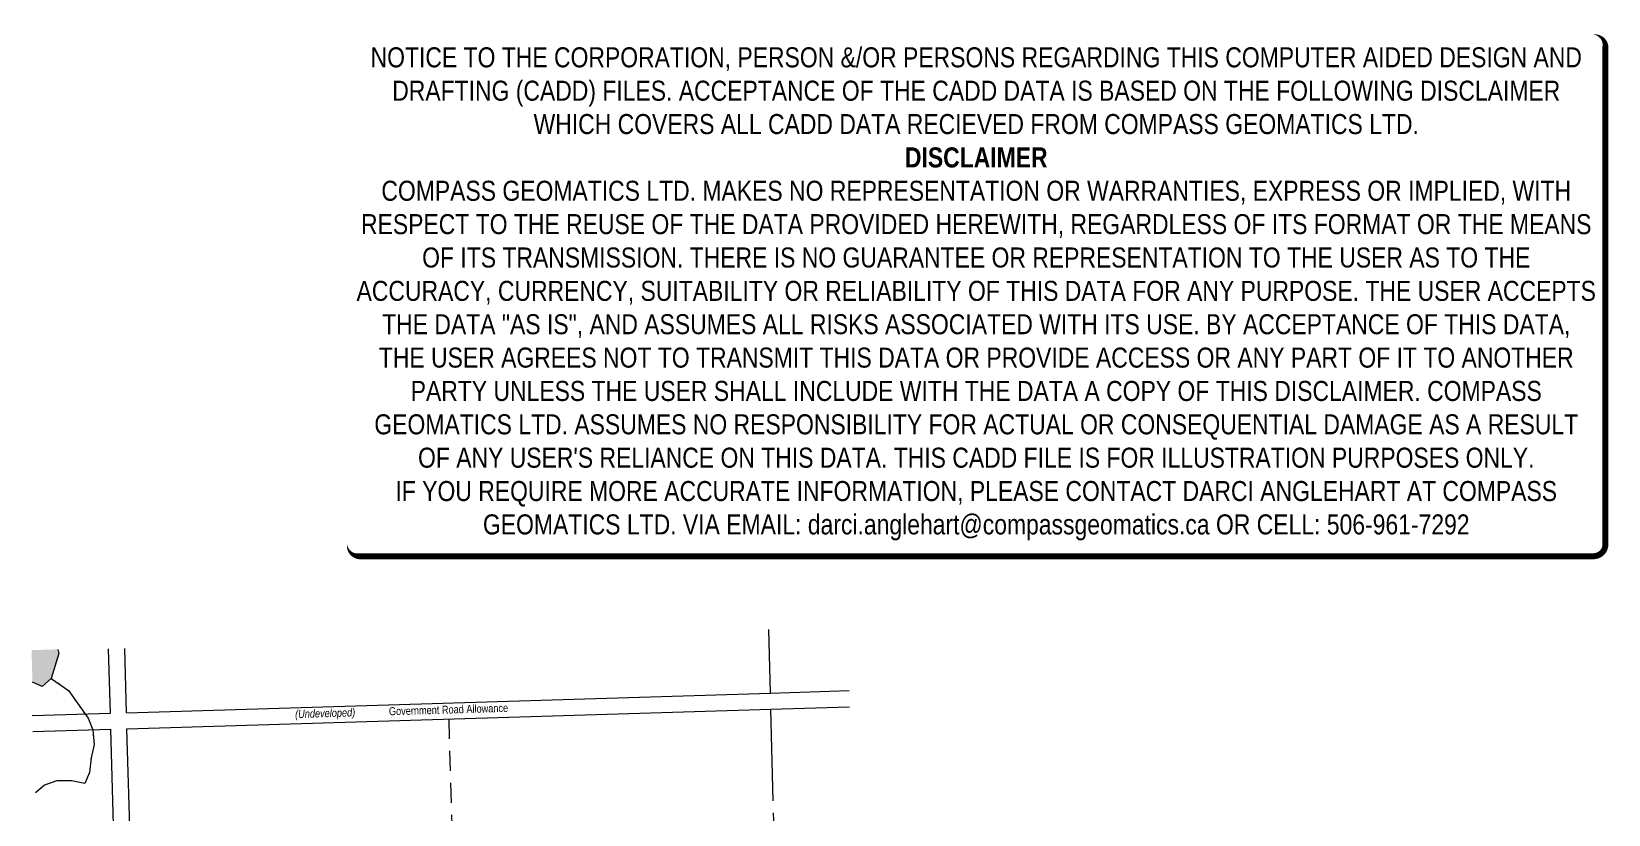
# Model space of a CAD drawing. Extents: x 634602 to 636597, y 5832315 to 5834893.
# Drawn here: x 634602 to 636572, y 5833915 to 5834893 of the extents above; entities that cross this region are included whole.
import ezdxf
from ezdxf.enums import TextEntityAlignment as Align

# ---------------------------------------------------------------- set-up
doc = ezdxf.new("R2010")
doc.units = 0
doc.header["$LTSCALE"] = 5
for name, pattern in [('foc-LSD', [8, 5, -3]), ('foc-QUARTERLINE', [33, 25, -3, 2, -3]), ('foc-WHEELTRACKS', [2, 0.4, -1.6])]:
    doc.linetypes.add(name, pattern=pattern)
for name, color, linetype in [('AS-SYMBOL', 7, 'Continuous'), ('L-ROAD-T', 7, 'Continuous'), ('L-SEC', 7, 'Continuous'), ('L-SECQ', 8, 'foc-QUARTERLINE'), ('L-SECTION-LSD', 7, 'foc-LSD'), ('T-WATER', 160, 'Continuous'), ('T-WATER-H', 133, 'Continuous'), ('T-WATER-P3', 160, 'foc-WHEELTRACKS')]:
    doc.layers.add(name, color=color, linetype=linetype)
doc.layers.add('DISCLAIMER', color=7, linetype='Continuous', plot=False)
doc.layers.add('T-TEXT', color=48, linetype='Continuous', lineweight=18)
doc.styles.add('80', font='ARIALN.TTF', dxfattribs={"height": 10})
doc.styles.add('80L', font='ARIALN.TTF', dxfattribs={"height": 10})
doc.styles.add('80LS', font='ARIALNI.TTF', dxfattribs={"height": 10})
doc.styles.add('foc-LtypeFont', font='ARIALN.TTF', dxfattribs={"height": 7.35})
doc.linetypes.add('foc-TOPO-flowdirection-NOLINE', pattern='A,0,[">",foc-LtypeFont,S=0.3,R=0,X=0,Y=-0.945],-20,[">",foc-LtypeFont,S=0.3,R=0,X=0,Y=-0.945],0', length=20)

# ---------------------------------------------------------------- blocks, each defined once
blk = doc.blocks.new('Disclaimer_Legal')
at = {"layer": 'DISCLAIMER', "color": 254, "flags": 128}
blk.add_lwpolyline([(-3612.9, -1104.6, 37.5, 37.5, 0), (4096.1, -1104.6, 37.5, 37.5, 0.414214), (4171.1, -1029.6, 37.5, 37.5, 0), (4171.1, 2078.7, 37.5, 0, 0.414214), (4096.1, 2153.7, 0, 0, 0), (-3612.9, 2153.7, 0, 0, 0.414214), (-3687.9, 2078.7, 0, 0, 0), (-3687.9, -1029.6, 0, 37.5, 0.414214)], format="xyseb", close=True, dxfattribs=at)
at = {"layer": 'DISCLAIMER', "color": 254, "insert": (241.6, 533.9), "char_height": 125, "width": 7717.568, "attachment_point": 5, "style": '80'}
blk.add_mtext('NOTICE TO THE CORPORATION, PERSON &/OR PERSONS REGARDING THIS COMPUTER AIDED DESIGN AND DRAFTING (CADD) FILES. ACCEPTANCE OF THE CADD DATA IS BASED ON THE FOLLOWING DISCLAIMER WHICH COVERS ALL CADD DATA RECIEVED FROM COMPASS GEOMATICS LTD.\\P{\\fArial Narrow|b1|i0|c0|p34;DISCLAIMER}\\PCOMPASS GEOMATICS LTD. MAKES NO REPRESENTATION OR WARRANTIES, EXPRESS OR IMPLIED, WITH RESPECT TO THE REUSE OF THE DATA PROVIDED HEREWITH, REGARDLESS OF ITS FORMAT OR THE MEANS OF ITS TRANSMISSION. THERE IS NO GUARANTEE OR REPRESENTATION TO THE USER AS TO THE ACCURACY, CURRENCY, SUITABILITY OR RELIABILITY OF THIS DATA FOR ANY PURPOSE. THE USER ACCEPTS THE DATA "AS IS", AND ASSUMES ALL RISKS ASSOCIATED WITH ITS USE. BY ACCEPTANCE OF THIS DATA, THE USER AGREES NOT TO TRANSMIT THIS DATA OR PROVIDE ACCESS OR ANY PART OF IT TO ANOTHER PARTY UNLESS THE USER SHALL INCLUDE WITH THE DATA A COPY OF THIS DISCLAIMER. COMPASS GEOMATICS LTD. ASSUMES NO RESPONSIBILITY FOR ACTUAL OR CONSEQUENTIAL DAMAGE AS A RESULT OF ANY USER\'S RELIANCE ON THIS DATA. THIS CADD FILE IS FOR ILLUSTRATION PURPOSES ONLY.\\PIF YOU REQUIRE MORE ACCURATE INFORMATION, PLEASE CONTACT DARCI ANGLEHART AT COMPASS GEOMATICS LTD. VIA EMAIL: darci.anglehart@compassgeomatics.ca OR CELL: 506-961-7292', dxfattribs=at)

msp = doc.modelspace()

# ---------------------------------------------------------------- hatches: boundary and pattern name
at = {"layer": 'T-WATER-H'}
h = msp.add_hatch(color=256, dxfattribs=at)
h.dxf.hatch_style = 1
h.paths.add_polyline_path([(634601.922, 5834119.931), (634603.062, 5834079.786), (634615.108, 5834074.446), (634626.382, 5834084.622), (634635.946, 5834115.65), (634634.765, 5834120.894)])

# ---------------------------------------------------------------- linework, layer by layer
at = {"layer": 'L-SEC'}
for p, q in [((634700.444, 5834041.211), (634698.155, 5834121.58)), ((634720.545, 5834041.825), (634718.257, 5834122.169)), ((634720.545, 5834041.825), (635524.818, 5834066.376)), ((635524.818, 5834066.376), (635623.099, 5834069.376)), ((634721.118, 5834021.723), (635525.432, 5834046.275)), ((635525.432, 5834046.275), (635623.695, 5834049.274)), ((634602.896, 5834038.233), (634700.444, 5834041.211)), ((634603.467, 5834018.131), (634701.017, 5834021.109)), ((634723.93, 5833216.777), (634701.017, 5834021.109)), ((634744.032, 5833217.35), (634721.119, 5834021.682))]:
    msp.add_line(p, q, dxfattribs=at)
at = {"layer": 'L-SECQ'}
for p, q in [((635524.915, 5834066.379), (635522.875, 5834145.755)), ((635545.337, 5833271.798), (635525.432, 5834046.275))]:
    msp.add_line(p, q, dxfattribs=at)
at = {"layer": 'L-SECTION-LSD'}
msp.add_line((635122.958, 5834034.021), (635134.608, 5833632.15), dxfattribs=at)
at = {"layer": 'T-WATER'}
msp.add_lwpolyline([(634634.765, 5834120.894), (634635.946, 5834115.65), (634626.382, 5834084.622), (634615.108, 5834074.446), (634603.062, 5834079.786)], dxfattribs=at)
at = {"layer": 'T-WATER-P3', "flags": 128}
msp.add_lwpolyline([(634626.382, 5834084.622), (634647.949, 5834069.601), (634672.536, 5834034.911), (634678.407, 5834020.352), (634680.109, 5834002.052), (634676.379, 5833985.301), (634674.487, 5833967.248), (634668.522, 5833953.233), (634651.9, 5833956.767), (634633.462, 5833956.828), (634618.051, 5833951.213), (634606.984, 5833941.713)], dxfattribs=at)
at = {"layer": 'T-WATER-P3', "linetype": 'foc-TOPO-flowdirection-NOLINE', "flags": 128}
msp.add_lwpolyline([(634626.382, 5834084.622), (634647.949, 5834069.601), (634672.536, 5834034.911), (634678.407, 5834020.352), (634680.109, 5834002.052), (634676.379, 5833985.301), (634674.487, 5833967.248), (634668.522, 5833953.233), (634651.9, 5833956.767), (634633.462, 5833956.828), (634618.051, 5833951.213), (634606.984, 5833941.713)], dxfattribs=at)

# ---------------------------------------------------------------- block references
at = {"layer": 'AS-SYMBOL', "xscale": 0.2, "yscale": 0.2, "zscale": 0.2}
msp.add_blockref('Disclaimer_Legal', (635733.574, 5834458.174), dxfattribs=at)

# ---------------------------------------------------------------- texts
at = {"layer": 'L-ROAD-T', "style": '80L'}
msp.add_text('Government Road Allowance', height=9.99675, rotation=1.679086, dxfattribs=at).set_placement((635122.731, 5834045.682), align=Align.MIDDLE_CENTER)
at = {"layer": 'T-TEXT', "style": '80LS'}
msp.add_text('(Undeveloped)', height=9.99675, rotation=1.679086, dxfattribs=at).set_placement((634968.659, 5834041.166), align=Align.MIDDLE_CENTER)

doc.saveas('drawing.dxf')
